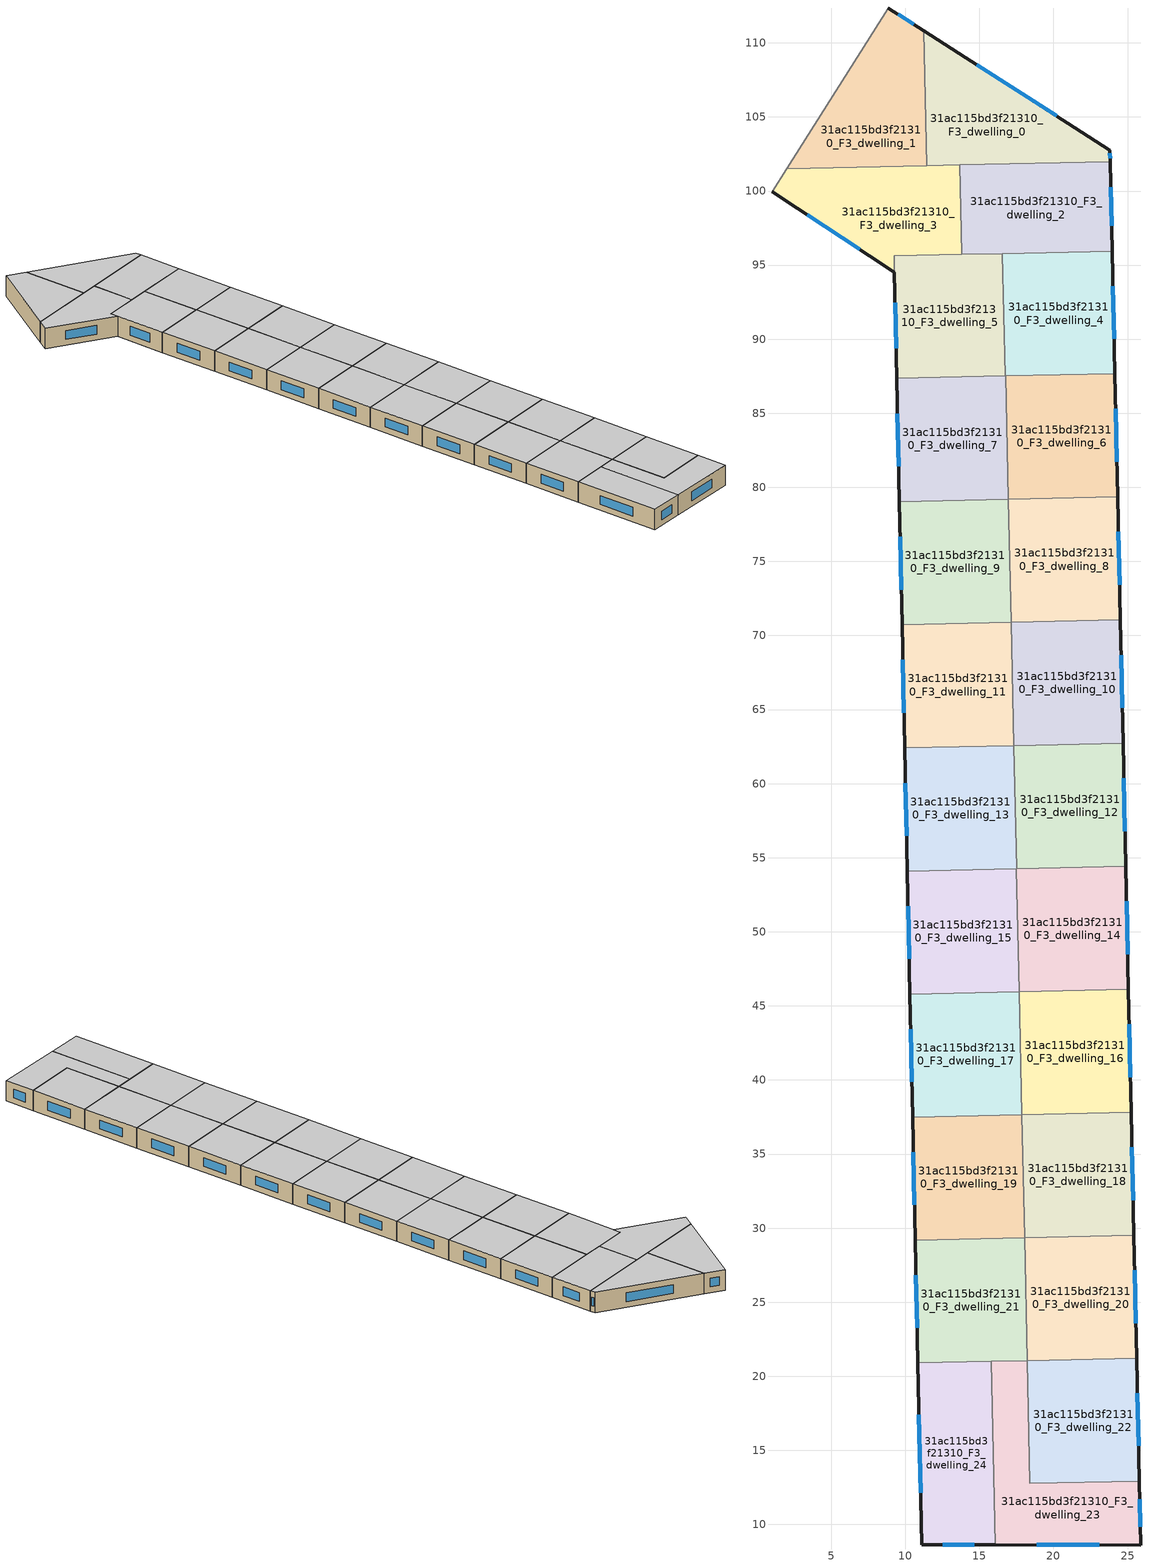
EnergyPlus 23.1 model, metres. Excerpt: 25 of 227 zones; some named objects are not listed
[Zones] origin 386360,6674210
31ac115bd3f21310_F3_dwelling_0
 floor to 31ac115bd3f21310_F2_dwelling_0 (EU_floor_Construction): 23.81,102.76 23.83,101.98 11.45,101.71 11.24,110.82 z9
 wall outside (EU_wall_Construction): 23.83,101.98 23.81,102.76 11.24,110.82 z9:12
 wall to 31ac115bd3f21310_F3_dwelling_1 (EU_wall_Construction): 11.24,110.82 11.45,101.71 z9:12
 wall to 31ac115bd3f21310_F3_dwelling_2 (EU_wall_Construction): 13.69,101.76 23.83,101.98 z9:12
 wall to 31ac115bd3f21310_F3_dwelling_3 (EU_wall_Construction): 11.45,101.71 13.69,101.76 z9:12
 window (EU_Window_Construction): 20.22,105.07 14.83,108.52 / 23.82,102.21 23.81,102.54 z9.86:11.14
 ceiling to 31ac115bd3f21310_F4_dwelling_0 (EU_floor_Construction): 23.83,101.98 23.81,102.76 11.24,110.82 11.45,101.71 z12
31ac115bd3f21310_F3_dwelling_1
 floor to 31ac115bd3f21310_F2_dwelling_1 (EU_floor_Construction): 11.24,110.82 11.45,101.71 2,101.5 8.86,112.35 z9
 wall outside (EU_wall_Construction): 11.24,110.82 8.86,112.35 z9:12
 wall adiabatic (EU_wall_Construction): 8.86,112.35 2,101.5 z9:12
 wall to 31ac115bd3f21310_F3_dwelling_3 (EU_wall_Construction): 2,101.5 11.45,101.71 z9:12
 window (EU_Window_Construction): 10.56,111.26 9.54,111.91 z9.86:11.14
 ceiling to 31ac115bd3f21310_F4_dwelling_1 (EU_floor_Construction): 11.45,101.71 11.24,110.82 8.86,112.35 2,101.5 z12
31ac115bd3f21310_F3_dwelling_10
 floor to 31ac115bd3f21310_F2_dwelling_10 (EU_floor_Construction): 24.51,71.05 24.69,62.74 17.33,62.57 17.14,70.88 z9
 wall outside (EU_wall_Construction): 24.69,62.74 24.51,71.05 z9:12
 wall to 31ac115bd3f21310_F3_dwelling_11 (EU_wall_Construction): 17.14,70.88 17.33,62.57 z9:12
 wall to 31ac115bd3f21310_F3_dwelling_12 (EU_wall_Construction): 17.33,62.57 24.69,62.74 z9:12
 wall to 31ac115bd3f21310_F3_dwelling_8 (EU_wall_Construction): 24.51,71.05 17.14,70.88 z9:12
 window (EU_Window_Construction): 24.64,65.11 24.56,68.67 z9.86:11.14
 ceiling to 31ac115bd3f21310_F4_dwelling_10 (EU_floor_Construction): 24.69,62.74 24.51,71.05 17.14,70.88 17.33,62.57 z12
31ac115bd3f21310_F3_dwelling_11
 floor to 31ac115bd3f21310_F2_dwelling_11 (EU_floor_Construction): 17.14,70.88 17.33,62.57 9.95,62.41 9.78,70.72 z9
 wall outside (EU_wall_Construction): 9.78,70.72 9.95,62.41 z9:12
 wall to 31ac115bd3f21310_F3_dwelling_9 (EU_wall_Construction): 17.14,70.88 9.78,70.72 z9:12
 wall to 31ac115bd3f21310_F3_dwelling_13 (EU_wall_Construction): 9.95,62.41 17.32,62.57 z9:12
 window (EU_Window_Construction): 9.83,68.35 9.9,64.78 z9.86:11.14
 ceiling to 31ac115bd3f21310_F4_dwelling_11 (EU_floor_Construction): 17.33,62.57 17.14,70.88 9.78,70.72 9.95,62.41 z12
31ac115bd3f21310_F3_dwelling_12
 floor to 31ac115bd3f21310_F2_dwelling_12 (EU_floor_Construction): 24.69,62.74 24.88,54.43 17.51,54.26 17.32,62.57 z9
 wall outside (EU_wall_Construction): 24.88,54.43 24.69,62.74 z9:12
 wall to 31ac115bd3f21310_F3_dwelling_13 (EU_wall_Construction): 17.32,62.57 17.51,54.26 z9:12
 wall to 31ac115bd3f21310_F3_dwelling_14 (EU_wall_Construction): 17.51,54.26 24.88,54.43 z9:12
 window (EU_Window_Construction): 24.83,56.8 24.75,60.36 z9.86:11.14
 ceiling to 31ac115bd3f21310_F4_dwelling_12 (EU_floor_Construction): 24.88,54.43 24.69,62.74 17.32,62.57 17.51,54.26 z12
31ac115bd3f21310_F3_dwelling_13
 floor to 31ac115bd3f21310_F2_dwelling_13 (EU_floor_Construction): 17.32,62.57 17.51,54.26 10.13,54.1 9.95,62.41 z9
 wall outside (EU_wall_Construction): 9.95,62.41 10.13,54.1 z9:12
 wall to 31ac115bd3f21310_F3_dwelling_15 (EU_wall_Construction): 10.13,54.1 17.5,54.26 z9:12
 window (EU_Window_Construction): 10.01,60.04 10.08,56.47 z9.86:11.14
 ceiling to 31ac115bd3f21310_F4_dwelling_13 (EU_floor_Construction): 17.51,54.26 17.32,62.57 9.95,62.41 10.13,54.1 z12
31ac115bd3f21310_F3_dwelling_14
 floor to 31ac115bd3f21310_F2_dwelling_14 (EU_floor_Construction): 24.88,54.43 25.06,46.12 17.69,45.96 17.5,54.26 z9
 wall outside (EU_wall_Construction): 25.06,46.12 24.88,54.43 z9:12
 wall to 31ac115bd3f21310_F3_dwelling_15 (EU_wall_Construction): 17.5,54.26 17.69,45.96 25.06,46.12 z9:12
 window (EU_Window_Construction): 25.01,48.49 24.93,52.05 z9.86:11.14
 ceiling to 31ac115bd3f21310_F4_dwelling_14 (EU_floor_Construction): 25.06,46.12 24.88,54.43 17.5,54.26 17.69,45.96 z12
31ac115bd3f21310_F3_dwelling_15
 floor to 31ac115bd3f21310_F2_dwelling_15 (EU_floor_Construction): 17.5,54.26 17.69,45.96 10.31,45.79 10.13,54.1 z9
 wall outside (EU_wall_Construction): 10.13,54.1 10.31,45.79 z9:12
 wall to 31ac115bd3f21310_F3_dwelling_16 (EU_wall_Construction): 17.68,45.96 25.06,46.12 z9:12
 wall to 31ac115bd3f21310_F3_dwelling_17 (EU_wall_Construction): 10.31,45.79 17.68,45.96 z9:12
 window (EU_Window_Construction): 10.18,51.73 10.26,48.17 z9.86:11.14
 ceiling to 31ac115bd3f21310_F4_dwelling_15 (EU_floor_Construction): 17.69,45.96 17.5,54.26 10.13,54.1 10.31,45.79 z12
31ac115bd3f21310_F3_dwelling_16
 floor to 31ac115bd3f21310_F2_dwelling_16 (EU_floor_Construction): 25.06,46.12 25.24,37.82 17.87,37.66 17.68,45.96 z9
 wall outside (EU_wall_Construction): 25.24,37.82 25.06,46.12 z9:12
 wall to 31ac115bd3f21310_F3_dwelling_17 (EU_wall_Construction): 17.68,45.96 17.87,37.66 z9:12
 wall to 31ac115bd3f21310_F3_dwelling_18 (EU_wall_Construction): 17.87,37.66 25.24,37.82 z9:12
 window (EU_Window_Construction): 25.19,40.19 25.11,43.75 z9.86:11.14
 ceiling to 31ac115bd3f21310_F4_dwelling_16 (EU_floor_Construction): 25.24,37.82 25.06,46.12 17.68,45.96 17.87,37.66 z12
31ac115bd3f21310_F3_dwelling_17
 floor to 31ac115bd3f21310_F2_dwelling_17 (EU_floor_Construction): 17.68,45.96 17.87,37.66 10.49,37.49 10.31,45.79 z9
 wall outside (EU_wall_Construction): 10.31,45.79 10.49,37.49 z9:12
 wall to 31ac115bd3f21310_F3_dwelling_19 (EU_wall_Construction): 10.49,37.49 17.87,37.66 z9:12
 window (EU_Window_Construction): 10.36,43.42 10.44,39.86 z9.86:11.14
 ceiling to 31ac115bd3f21310_F4_dwelling_17 (EU_floor_Construction): 17.87,37.66 17.68,45.96 10.31,45.79 10.49,37.49 z12
31ac115bd3f21310_F3_dwelling_18
 floor to 31ac115bd3f21310_F2_dwelling_18 (EU_floor_Construction): 25.24,37.82 25.43,29.52 18.05,29.36 17.87,37.66 z9
 wall outside (EU_wall_Construction): 25.43,29.52 25.24,37.82 z9:12
 wall to 31ac115bd3f21310_F3_dwelling_19 (EU_wall_Construction): 17.87,37.66 18.05,29.36 z9:12
 wall to 31ac115bd3f21310_F3_dwelling_20 (EU_wall_Construction): 18.05,29.36 25.43,29.52 z9:12
 window (EU_Window_Construction): 25.38,31.89 25.3,35.45 z9.86:11.14
 ceiling to 31ac115bd3f21310_F4_dwelling_18 (EU_floor_Construction): 25.43,29.52 25.24,37.82 17.87,37.66 18.05,29.36 z12
31ac115bd3f21310_F3_dwelling_19
 floor to 31ac115bd3f21310_F2_dwelling_19 (EU_floor_Construction): 17.87,37.66 18.05,29.36 10.67,29.19 10.49,37.49 z9
 wall outside (EU_wall_Construction): 10.49,37.49 10.67,29.19 z9:12
 wall to 31ac115bd3f21310_F3_dwelling_20 (EU_wall_Construction): 10.67,29.19 18.05,29.36 z9:12
 window (EU_Window_Construction): 10.54,35.12 10.62,31.56 z9.86:11.14
 ceiling to 31ac115bd3f21310_F4_dwelling_19 (EU_floor_Construction): 18.05,29.36 17.87,37.66 10.49,37.49 10.67,29.19 z12
31ac115bd3f21310_F3_dwelling_2
 floor to 31ac115bd3f21310_F2_dwelling_2 (EU_floor_Construction): 23.83,101.98 23.96,95.94 13.82,95.72 13.69,101.76 z9
 wall outside (EU_wall_Construction): 23.96,95.94 23.83,101.98 z9:12
 wall to 31ac115bd3f21310_F3_dwelling_3 (EU_wall_Construction): 13.69,101.76 13.82,95.72 z9:12
 wall to 31ac115bd3f21310_F3_dwelling_4 (EU_wall_Construction): 16.55,95.78 23.96,95.94 z9:12
 wall to 31ac115bd3f21310_F3_dwelling_5 (EU_wall_Construction): 13.82,95.72 16.55,95.78 z9:12
 window (EU_Window_Construction): 23.92,97.67 23.86,100.26 z9.86:11.14
 ceiling to 31ac115bd3f21310_F4_dwelling_2 (EU_floor_Construction): 23.96,95.94 23.83,101.98 13.69,101.76 13.82,95.72 z12
31ac115bd3f21310_F3_dwelling_20
 floor to 31ac115bd3f21310_F2_dwelling_20 (EU_floor_Construction): 25.43,29.52 25.61,21.22 18.23,21.06 18.05,29.36 z9
 wall outside (EU_wall_Construction): 25.61,21.22 25.43,29.52 z9:12
 wall to 31ac115bd3f21310_F3_dwelling_21 (EU_wall_Construction): 10.67,29.19 18.05,29.36 18.23,21.06 z9:12
 wall to 31ac115bd3f21310_F3_dwelling_22 (EU_wall_Construction): 18.23,21.06 25.61,21.22 z9:12
 window (EU_Window_Construction): 25.56,23.59 25.48,27.15 z9.86:11.14
 ceiling to 31ac115bd3f21310_F4_dwelling_20 (EU_floor_Construction): 25.61,21.22 25.43,29.52 18.05,29.36 18.23,21.06 z12
31ac115bd3f21310_F3_dwelling_21
 floor to 31ac115bd3f21310_F2_dwelling_21 (EU_floor_Construction): 18.05,29.36 18.23,21.06 10.85,20.9 10.67,29.19 z9
 wall outside (EU_wall_Construction): 10.67,29.19 10.85,20.9 z9:12
 wall to 31ac115bd3f21310_F3_dwelling_24 (EU_wall_Construction): 10.85,20.9 15.81,21.01 z9:12
 wall to 31ac115bd3f21310_F3_dwelling_23 (EU_wall_Construction): 15.81,21.01 18.23,21.06 z9:12
 window (EU_Window_Construction): 10.72,26.82 10.8,23.27 z9.86:11.14
 ceiling to 31ac115bd3f21310_F4_dwelling_21 (EU_floor_Construction): 18.23,21.06 18.05,29.36 10.67,29.19 10.85,20.9 z12
31ac115bd3f21310_F3_dwelling_22
 floor to 31ac115bd3f21310_F2_dwelling_22 (EU_floor_Construction): 25.61,21.22 25.79,12.93 18.41,12.77 18.23,21.06 z9
 wall outside (EU_wall_Construction): 25.79,12.93 25.61,21.22 z9:12
 wall to 31ac115bd3f21310_F3_dwelling_23 (EU_wall_Construction): 18.23,21.06 18.41,12.77 25.79,12.93 z9:12
 window (EU_Window_Construction): 25.74,15.3 25.66,18.85 z9.86:11.14
 ceiling to 31ac115bd3f21310_F4_dwelling_22 (EU_floor_Construction): 25.79,12.93 25.61,21.22 18.23,21.06 18.41,12.77 z12
31ac115bd3f21310_F3_dwelling_23
 floor to 31ac115bd3f21310_F2_dwelling_23 (EU_floor_Construction): 18.23,21.06 18.41,12.77 25.79,12.93 25.89,8.61 16.09,8.62 15.81,21.01 z9
 wall outside (EU_wall_Construction): 16.09,8.62 25.89,8.61 25.79,12.93 z9:12
 wall to 31ac115bd3f21310_F3_dwelling_24 (EU_wall_Construction): 15.81,21.01 16.09,8.62 z9:12
 window (EU_Window_Construction): 25.86,9.84 25.82,11.7 / 18.89,8.62 23.09,8.61 z9.86:11.14
 ceiling to 31ac115bd3f21310_F4_dwelling_23 (EU_floor_Construction): 25.89,8.61 25.79,12.93 18.41,12.77 18.23,21.06 15.81,21.01 16.09,8.62 z12
31ac115bd3f21310_F3_dwelling_24
 floor to 31ac115bd3f21310_F2_dwelling_24 (EU_floor_Construction): 15.81,21.01 16.09,8.62 11.11,8.63 10.85,20.9 z9
 wall outside (EU_wall_Construction): 10.85,20.9 11.11,8.63 16.09,8.62 z9:12
 window (EU_Window_Construction): 12.53,8.63 14.66,8.63 / 10.92,17.39 11.03,12.14 z9.86:11.14
 ceiling to 31ac115bd3f21310_F4_dwelling_24 (EU_floor_Construction): 16.09,8.62 15.81,21.01 10.85,20.9 11.11,8.63 z12
31ac115bd3f21310_F3_dwelling_3
 floor to 31ac115bd3f21310_F2_dwelling_3 (EU_floor_Construction): 13.69,101.76 13.82,95.72 9.24,95.62 9.27,94.52 1.02,99.95 2,101.5 z9
 wall outside (EU_wall_Construction): 1.02,99.95 9.27,94.52 z9:12
 wall adiabatic (EU_wall_Construction): 2,101.5 1.02,99.95 z9:12
 wall to 31ac115bd3f21310_F3_dwelling_5 (EU_wall_Construction): 9.27,94.52 9.24,95.62 13.82,95.72 z9:12
 window (EU_Window_Construction): 3.37,98.4 6.91,96.07 z9.86:11.14
 ceiling to 31ac115bd3f21310_F4_dwelling_3 (EU_floor_Construction): 13.82,95.72 13.69,101.76 2,101.5 1.02,99.95 9.27,94.52 9.24,95.62 z12
31ac115bd3f21310_F3_dwelling_4
 floor to 31ac115bd3f21310_F2_dwelling_4 (EU_floor_Construction): 23.96,95.94 24.14,87.68 16.73,87.51 16.55,95.78 z9
 wall outside (EU_wall_Construction): 24.14,87.68 23.96,95.94 z9:12
 wall to 31ac115bd3f21310_F3_dwelling_5 (EU_wall_Construction): 16.55,95.78 16.73,87.51 z9:12
 wall to 31ac115bd3f21310_F3_dwelling_6 (EU_wall_Construction): 16.78,87.52 24.14,87.68 z9:12
 wall to 31ac115bd3f21310_F3_dwelling_7 (EU_wall_Construction): 16.73,87.51 16.78,87.52 z9:12
 window (EU_Window_Construction): 24.09,90.04 24.01,93.58 z9.86:11.14
 ceiling to 31ac115bd3f21310_F4_dwelling_4 (EU_floor_Construction): 24.14,87.68 23.96,95.94 16.55,95.78 16.73,87.51 z12
31ac115bd3f21310_F3_dwelling_5
 floor to 31ac115bd3f21310_F2_dwelling_5 (EU_floor_Construction): 16.55,95.78 16.73,87.51 9.42,87.35 9.24,95.62 z9
 wall outside (EU_wall_Construction): 9.27,94.52 9.42,87.35 z9:12
 wall to 31ac115bd3f21310_F3_dwelling_7 (EU_wall_Construction): 9.42,87.35 16.73,87.51 z9:12
 window (EU_Window_Construction): 9.31,92.47 9.38,89.4 z9.86:11.14
 ceiling to 31ac115bd3f21310_F4_dwelling_5 (EU_floor_Construction): 16.73,87.51 16.55,95.78 9.24,95.62 9.42,87.35 z12
31ac115bd3f21310_F3_dwelling_6
 floor to 31ac115bd3f21310_F2_dwelling_6 (EU_floor_Construction): 24.14,87.68 24.33,79.36 16.96,79.2 16.78,87.52 z9
 wall outside (EU_wall_Construction): 24.33,79.36 24.14,87.68 z9:12
 wall to 31ac115bd3f21310_F3_dwelling_7 (EU_wall_Construction): 16.78,87.52 16.96,79.2 z9:12
 wall to 31ac115bd3f21310_F3_dwelling_8 (EU_wall_Construction): 16.96,79.2 24.33,79.36 z9:12
 window (EU_Window_Construction): 24.27,81.74 24.2,85.3 z9.86:11.14
 ceiling to 31ac115bd3f21310_F4_dwelling_6 (EU_floor_Construction): 24.33,79.36 24.14,87.68 16.78,87.52 16.96,79.2 z12
31ac115bd3f21310_F3_dwelling_7
 floor to 31ac115bd3f21310_F2_dwelling_7 (EU_floor_Construction): 16.78,87.52 16.96,79.2 9.6,79.04 9.42,87.35 z9
 wall outside (EU_wall_Construction): 9.42,87.35 9.6,79.04 z9:12
 wall to 31ac115bd3f21310_F3_dwelling_9 (EU_wall_Construction): 9.6,79.04 16.96,79.2 z9:12
 window (EU_Window_Construction): 9.47,84.98 9.55,81.41 z9.86:11.14
 ceiling to 31ac115bd3f21310_F4_dwelling_7 (EU_floor_Construction): 16.96,79.2 16.78,87.52 9.42,87.35 9.6,79.04 z12
31ac115bd3f21310_F3_dwelling_8
 floor to 31ac115bd3f21310_F2_dwelling_8 (EU_floor_Construction): 24.33,79.36 24.51,71.05 17.15,70.88 16.96,79.2 z9
 wall outside (EU_wall_Construction): 24.51,71.05 24.33,79.36 z9:12
 wall to 31ac115bd3f21310_F3_dwelling_9 (EU_wall_Construction): 16.96,79.2 17.15,70.88 z9:12
 window (EU_Window_Construction): 24.46,73.42 24.38,76.99 z9.86:11.14
 ceiling to 31ac115bd3f21310_F4_dwelling_8 (EU_floor_Construction): 24.51,71.05 24.33,79.36 16.96,79.2 17.15,70.88 z12
31ac115bd3f21310_F3_dwelling_9
 floor to 31ac115bd3f21310_F2_dwelling_9 (EU_floor_Construction): 16.96,79.2 17.15,70.88 9.78,70.72 9.6,79.04 z9
 wall outside (EU_wall_Construction): 9.6,79.04 9.78,70.72 z9:12
 window (EU_Window_Construction): 9.65,76.66 9.72,73.1 z9.86:11.14
 ceiling to 31ac115bd3f21310_F4_dwelling_9 (EU_floor_Construction): 17.15,70.88 16.96,79.2 9.6,79.04 9.78,70.72 z12
[Building]
EU S2 Campaign: North Axis=0; Terrain=City; Solar Distribution=FullExterior
[Site:Location]
Helsinki-Vantaa.AP: Latitude=60.317; Longitude=24.963; Time Zone=2; Elevation=54.6
[SizingPeriod:WeatherFileDays]
AnnualSizingPeriod: Begin Month=1; Begin Day of Month=1; End Month=12; End Day of Month=31; Day of Week for Start Day=Monday; Use Weather File Daylight Saving Period=No; Use Weather File Rain and Snow Indicators=No
[MATERIAL]
EU_InternalMass_Material: Roughness=MediumRough; Thickness=0.1; Conductivity=1; Density=1800; Specific Heat=900; Thermal Absorptance=0.9; Solar Absorptance=0.7; Visible Absorptance=0.7
[MATERIAL:NOMASS] Roughness=MediumRough; Thermal Absorptance=0.9; Solar Absorptance=0.7; Visible Absorptance=0.7
Name | Thermal Resistance
EU_wall_NoMass | 1.10183
EU_floor_NoMass | 1.70606
[WINDOWMATERIAL:SIMPLEGLAZINGSYSTEM]
EU_Window_SimpleGlazing: UFactor=3.11035; Solar Heat Gain Coefficient=0.8; Visible Transmittance=0.8
[CONSTRUCTION]
EU_wall_Construction: EU_wall_NoMass
EU_floor_Construction: EU_floor_NoMass
EU_Window_Construction: EU_Window_SimpleGlazing
EU_InternalMass_Construction: EU_InternalMass_Material
[ZONE] Type=1; Multiplier=1; Ceiling Height=autocalculate; Floor Area=autocalculate; Part of Total Floor Area=Yes
Name | Volume
31ac115bd3f21310_F3_dwelling_0 | 183.807
31ac115bd3f21310_F3_dwelling_1; 31ac115bd3f21310_F3_dwelling_17 | 183.82
31ac115bd3f21310_F3_dwelling_10; 31ac115bd3f21310_F3_dwelling_22 | 183.818
31ac115bd3f21310_F3_dwelling_11 | 183.841
31ac115bd3f21310_F3_dwelling_12 | 183.805
31ac115bd3f21310_F3_dwelling_13; 31ac115bd3f21310_F3_dwelling_18 | 183.817
31ac115bd3f21310_F3_dwelling_14 | 183.813
31ac115bd3f21310_F3_dwelling_15 | 183.833
31ac115bd3f21310_F3_dwelling_16 | 183.821
31ac115bd3f21310_F3_dwelling_19; 31ac115bd3f21310_F3_dwelling_6 | 183.816
31ac115bd3f21310_F3_dwelling_2 | 183.831
31ac115bd3f21310_F3_dwelling_20 | 183.824
31ac115bd3f21310_F3_dwelling_21 | 183.798
31ac115bd3f21310_F3_dwelling_23 | 183.823
31ac115bd3f21310_F3_dwelling_24 | 183.819
31ac115bd3f21310_F3_dwelling_3 | 186.448
31ac115bd3f21310_F3_dwelling_4 | 183.83
31ac115bd3f21310_F3_dwelling_5 | 181.186
31ac115bd3f21310_F3_dwelling_7 | 183.803
31ac115bd3f21310_F3_dwelling_8 | 183.81
31ac115bd3f21310_F3_dwelling_9 | 183.847
[INTERNALMASS] Construction=EU_InternalMass_Construction
Name | Zone or ZoneList | Surface Area
31ac115bd3f21310_F3_dwelling_0_EU_InternalMass | 31ac115bd3f21310_F3_dwelling_0 | 61.2675
31ac115bd3f21310_F3_dwelling_1_EU_InternalMass | 31ac115bd3f21310_F3_dwelling_1 | 61.2724
31ac115bd3f21310_F3_dwelling_2_EU_InternalMass | 31ac115bd3f21310_F3_dwelling_2 | 61.276
31ac115bd3f21310_F3_dwelling_3_EU_InternalMass | 31ac115bd3f21310_F3_dwelling_3 | 62.1521
31ac115bd3f21310_F3_dwelling_4_EU_InternalMass | 31ac115bd3f21310_F3_dwelling_4 | 61.2768
31ac115bd3f21310_F3_dwelling_5_EU_InternalMass | 31ac115bd3f21310_F3_dwelling_5 | 60.4044
31ac115bd3f21310_F3_dwelling_6_EU_InternalMass | 31ac115bd3f21310_F3_dwelling_6 | 61.2742
31ac115bd3f21310_F3_dwelling_7_EU_InternalMass | 31ac115bd3f21310_F3_dwelling_7 | 61.2676
31ac115bd3f21310_F3_dwelling_8_EU_InternalMass | 31ac115bd3f21310_F3_dwelling_8 | 61.2699
31ac115bd3f21310_F3_dwelling_9_EU_InternalMass | 31ac115bd3f21310_F3_dwelling_9 | 61.28
31ac115bd3f21310_F3_dwelling_10_EU_InternalMass | 31ac115bd3f21310_F3_dwelling_10 | 61.2728
31ac115bd3f21310_F3_dwelling_11_EU_InternalMass | 31ac115bd3f21310_F3_dwelling_11 | 61.2806
31ac115bd3f21310_F3_dwelling_12_EU_InternalMass | 31ac115bd3f21310_F3_dwelling_12 | 61.2683
31ac115bd3f21310_F3_dwelling_13_EU_InternalMass | 31ac115bd3f21310_F3_dwelling_13 | 61.2699
31ac115bd3f21310_F3_dwelling_14_EU_InternalMass | 31ac115bd3f21310_F3_dwelling_14 | 61.271
31ac115bd3f21310_F3_dwelling_15_EU_InternalMass | 31ac115bd3f21310_F3_dwelling_15 | 61.2812
31ac115bd3f21310_F3_dwelling_16_EU_InternalMass | 31ac115bd3f21310_F3_dwelling_16 | 61.2713
31ac115bd3f21310_F3_dwelling_17_EU_InternalMass | 31ac115bd3f21310_F3_dwelling_17 | 61.2734
31ac115bd3f21310_F3_dwelling_18_EU_InternalMass | 31ac115bd3f21310_F3_dwelling_18 | 61.2723
31ac115bd3f21310_F3_dwelling_19_EU_InternalMass | 31ac115bd3f21310_F3_dwelling_19 | 61.2737
31ac115bd3f21310_F3_dwelling_20_EU_InternalMass | 31ac115bd3f21310_F3_dwelling_20 | 61.276
31ac115bd3f21310_F3_dwelling_21_EU_InternalMass | 31ac115bd3f21310_F3_dwelling_21 | 61.2663
31ac115bd3f21310_F3_dwelling_22_EU_InternalMass | 31ac115bd3f21310_F3_dwelling_22 | 61.275
31ac115bd3f21310_F3_dwelling_23_EU_InternalMass | 31ac115bd3f21310_F3_dwelling_23 | 61.274
31ac115bd3f21310_F3_dwelling_24_EU_InternalMass | 31ac115bd3f21310_F3_dwelling_24 | 61.2717
[OTHEREQUIPMENT] Fuel Type=Electricity; Design Level Calculation Method=Watts/Area; Power per Zone Floor Area=1; Fraction Latent=0; Fraction Radiant=0; Fraction Lost=0; Carbon Dioxide Generation Rate=0; EndUse Subcategory=EU_Step8_InternalGains
Name | Zone or ZoneList or Space or SpaceList | Schedule
EU_Step8_InternalGain_31ac115bd3f21310_F3_dwelling_0_f000 | 31ac115bd3f21310_F3_dwelling_0 | EU_Step8_GainSchedule_31ac115bd3f21310_F3_dwelling_0_f000
EU_Step8_InternalGain_31ac115bd3f21310_F3_dwelling_1_f000 | 31ac115bd3f21310_F3_dwelling_1 | EU_Step8_GainSchedule_31ac115bd3f21310_F3_dwelling_1_f000
EU_Step8_InternalGain_31ac115bd3f21310_F3_dwelling_2_f000 | 31ac115bd3f21310_F3_dwelling_2 | EU_Step8_GainSchedule_31ac115bd3f21310_F3_dwelling_2_f000
EU_Step8_InternalGain_31ac115bd3f21310_F3_dwelling_3_f000 | 31ac115bd3f21310_F3_dwelling_3 | EU_Step8_GainSchedule_31ac115bd3f21310_F3_dwelling_3_f000
EU_Step8_InternalGain_31ac115bd3f21310_F3_dwelling_4_f000 | 31ac115bd3f21310_F3_dwelling_4 | EU_Step8_GainSchedule_31ac115bd3f21310_F3_dwelling_4_f000
EU_Step8_InternalGain_31ac115bd3f21310_F3_dwelling_5_f000 | 31ac115bd3f21310_F3_dwelling_5 | EU_Step8_GainSchedule_31ac115bd3f21310_F3_dwelling_5_f000
EU_Step8_InternalGain_31ac115bd3f21310_F3_dwelling_6_f000 | 31ac115bd3f21310_F3_dwelling_6 | EU_Step8_GainSchedule_31ac115bd3f21310_F3_dwelling_6_f000
EU_Step8_InternalGain_31ac115bd3f21310_F3_dwelling_7_f000 | 31ac115bd3f21310_F3_dwelling_7 | EU_Step8_GainSchedule_31ac115bd3f21310_F3_dwelling_7_f000
EU_Step8_InternalGain_31ac115bd3f21310_F3_dwelling_8_f000 | 31ac115bd3f21310_F3_dwelling_8 | EU_Step8_GainSchedule_31ac115bd3f21310_F3_dwelling_8_f000
EU_Step8_InternalGain_31ac115bd3f21310_F3_dwelling_9_f000 | 31ac115bd3f21310_F3_dwelling_9 | EU_Step8_GainSchedule_31ac115bd3f21310_F3_dwelling_9_f000
EU_Step8_InternalGain_31ac115bd3f21310_F3_dwelling_10_f000 | 31ac115bd3f21310_F3_dwelling_10 | EU_Step8_GainSchedule_31ac115bd3f21310_F3_dwelling_10_f000
EU_Step8_InternalGain_31ac115bd3f21310_F3_dwelling_11_f000 | 31ac115bd3f21310_F3_dwelling_11 | EU_Step8_GainSchedule_31ac115bd3f21310_F3_dwelling_11_f000
EU_Step8_InternalGain_31ac115bd3f21310_F3_dwelling_12_f000 | 31ac115bd3f21310_F3_dwelling_12 | EU_Step8_GainSchedule_31ac115bd3f21310_F3_dwelling_12_f000
EU_Step8_InternalGain_31ac115bd3f21310_F3_dwelling_13_f000 | 31ac115bd3f21310_F3_dwelling_13 | EU_Step8_GainSchedule_31ac115bd3f21310_F3_dwelling_13_f000
EU_Step8_InternalGain_31ac115bd3f21310_F3_dwelling_14_f000 | 31ac115bd3f21310_F3_dwelling_14 | EU_Step8_GainSchedule_31ac115bd3f21310_F3_dwelling_14_f000
EU_Step8_InternalGain_31ac115bd3f21310_F3_dwelling_15_f000 | 31ac115bd3f21310_F3_dwelling_15 | EU_Step8_GainSchedule_31ac115bd3f21310_F3_dwelling_15_f000
EU_Step8_InternalGain_31ac115bd3f21310_F3_dwelling_16_f000 | 31ac115bd3f21310_F3_dwelling_16 | EU_Step8_GainSchedule_31ac115bd3f21310_F3_dwelling_16_f000
EU_Step8_InternalGain_31ac115bd3f21310_F3_dwelling_17_f000 | 31ac115bd3f21310_F3_dwelling_17 | EU_Step8_GainSchedule_31ac115bd3f21310_F3_dwelling_17_f000
EU_Step8_InternalGain_31ac115bd3f21310_F3_dwelling_18_f000 | 31ac115bd3f21310_F3_dwelling_18 | EU_Step8_GainSchedule_31ac115bd3f21310_F3_dwelling_18_f000
EU_Step8_InternalGain_31ac115bd3f21310_F3_dwelling_19_f000 | 31ac115bd3f21310_F3_dwelling_19 | EU_Step8_GainSchedule_31ac115bd3f21310_F3_dwelling_19_f000
EU_Step8_InternalGain_31ac115bd3f21310_F3_dwelling_20_f000 | 31ac115bd3f21310_F3_dwelling_20 | EU_Step8_GainSchedule_31ac115bd3f21310_F3_dwelling_20_f000
EU_Step8_InternalGain_31ac115bd3f21310_F3_dwelling_21_f000 | 31ac115bd3f21310_F3_dwelling_21 | EU_Step8_GainSchedule_31ac115bd3f21310_F3_dwelling_21_f000
EU_Step8_InternalGain_31ac115bd3f21310_F3_dwelling_22_f000 | 31ac115bd3f21310_F3_dwelling_22 | EU_Step8_GainSchedule_31ac115bd3f21310_F3_dwelling_22_f000
EU_Step8_InternalGain_31ac115bd3f21310_F3_dwelling_23_f000 | 31ac115bd3f21310_F3_dwelling_23 | EU_Step8_GainSchedule_31ac115bd3f21310_F3_dwelling_23_f000
EU_Step8_InternalGain_31ac115bd3f21310_F3_dwelling_24_f000 | 31ac115bd3f21310_F3_dwelling_24 | EU_Step8_GainSchedule_31ac115bd3f21310_F3_dwelling_24_f000
[ZONEVENTILATION:DESIGNFLOWRATE] Schedule=EU_AlwaysOn; Design Flow Rate Calculation Method=AirChanges/Hour; Air Changes per Hour=0.756316; Ventilation Type=Natural; Fan Pressure Rise=0; Fan Total Efficiency=1; Constant Term Coefficient=1; Temperature Term Coefficient=0; Velocity Term Coefficient=0; Velocity Squared Term Coefficient=0; Minimum Indoor Temperature=-100; Maximum Indoor Temperature=100; Delta Temperature=-100; Minimum Outdoor Temperature=-100; Maximum Outdoor Temperature=100; Maximum Wind Speed=40
Name | Zone or ZoneList or Space or SpaceList
EU_ConstantAir_31ac115bd3f21310_F3_dwelling_0 | 31ac115bd3f21310_F3_dwelling_0
EU_ConstantAir_31ac115bd3f21310_F3_dwelling_1 | 31ac115bd3f21310_F3_dwelling_1
EU_ConstantAir_31ac115bd3f21310_F3_dwelling_2 | 31ac115bd3f21310_F3_dwelling_2
EU_ConstantAir_31ac115bd3f21310_F3_dwelling_3 | 31ac115bd3f21310_F3_dwelling_3
EU_ConstantAir_31ac115bd3f21310_F3_dwelling_4 | 31ac115bd3f21310_F3_dwelling_4
EU_ConstantAir_31ac115bd3f21310_F3_dwelling_5 | 31ac115bd3f21310_F3_dwelling_5
EU_ConstantAir_31ac115bd3f21310_F3_dwelling_6 | 31ac115bd3f21310_F3_dwelling_6
EU_ConstantAir_31ac115bd3f21310_F3_dwelling_7 | 31ac115bd3f21310_F3_dwelling_7
EU_ConstantAir_31ac115bd3f21310_F3_dwelling_8 | 31ac115bd3f21310_F3_dwelling_8
EU_ConstantAir_31ac115bd3f21310_F3_dwelling_9 | 31ac115bd3f21310_F3_dwelling_9
EU_ConstantAir_31ac115bd3f21310_F3_dwelling_10 | 31ac115bd3f21310_F3_dwelling_10
EU_ConstantAir_31ac115bd3f21310_F3_dwelling_11 | 31ac115bd3f21310_F3_dwelling_11
EU_ConstantAir_31ac115bd3f21310_F3_dwelling_12 | 31ac115bd3f21310_F3_dwelling_12
EU_ConstantAir_31ac115bd3f21310_F3_dwelling_13 | 31ac115bd3f21310_F3_dwelling_13
EU_ConstantAir_31ac115bd3f21310_F3_dwelling_14 | 31ac115bd3f21310_F3_dwelling_14
EU_ConstantAir_31ac115bd3f21310_F3_dwelling_15 | 31ac115bd3f21310_F3_dwelling_15
EU_ConstantAir_31ac115bd3f21310_F3_dwelling_16 | 31ac115bd3f21310_F3_dwelling_16
EU_ConstantAir_31ac115bd3f21310_F3_dwelling_17 | 31ac115bd3f21310_F3_dwelling_17
EU_ConstantAir_31ac115bd3f21310_F3_dwelling_18 | 31ac115bd3f21310_F3_dwelling_18
EU_ConstantAir_31ac115bd3f21310_F3_dwelling_19 | 31ac115bd3f21310_F3_dwelling_19
EU_ConstantAir_31ac115bd3f21310_F3_dwelling_20 | 31ac115bd3f21310_F3_dwelling_20
EU_ConstantAir_31ac115bd3f21310_F3_dwelling_21 | 31ac115bd3f21310_F3_dwelling_21
EU_ConstantAir_31ac115bd3f21310_F3_dwelling_22 | 31ac115bd3f21310_F3_dwelling_22
EU_ConstantAir_31ac115bd3f21310_F3_dwelling_23 | 31ac115bd3f21310_F3_dwelling_23
EU_ConstantAir_31ac115bd3f21310_F3_dwelling_24 | 31ac115bd3f21310_F3_dwelling_24
[HVACTEMPLATE:ZONE:IDEALLOADSAIRSYSTEM] System Availability Schedule=EU_AlwaysOn; Maximum Heating Supply Air Temperature=50; Minimum Cooling Supply Air Temperature=13; Maximum Heating Supply Air Humidity Ratio=0.0156; Minimum Cooling Supply Air Humidity Ratio=0.0077; Heating Limit=NoLimit; Cooling Limit=NoLimit; Heating Availability Schedule=EU_AlwaysOn; Cooling Availability Schedule=EU_CoolingOff; Dehumidification Control Type=ConstantSensibleHeatRatio; Cooling Sensible Heat Ratio=0.7; Dehumidification Setpoint=60; Humidification Control Type=None; Humidification Setpoint=30; Outdoor Air Method=None; Outdoor Air Flow Rate per Person=0.00944; Outdoor Air Flow Rate per Zone Floor Area=0; Outdoor Air Flow Rate per Zone=0; Demand Controlled Ventilation Type=None; Outdoor Air Economizer Type=NoEconomizer; Heat Recovery Type=None; Sensible Heat Recovery Effectiveness=0.7; Latent Heat Recovery Effectiveness=0.65
Name | Template Thermostat
31ac115bd3f21310_F3_dwelling_0 | EU_HeatOnly_31ac115bd3f21310_F3_dwelling_0
31ac115bd3f21310_F3_dwelling_1 | EU_HeatOnly_31ac115bd3f21310_F3_dwelling_1
31ac115bd3f21310_F3_dwelling_2 | EU_HeatOnly_31ac115bd3f21310_F3_dwelling_2
31ac115bd3f21310_F3_dwelling_3 | EU_HeatOnly_31ac115bd3f21310_F3_dwelling_3
31ac115bd3f21310_F3_dwelling_4 | EU_HeatOnly_31ac115bd3f21310_F3_dwelling_4
31ac115bd3f21310_F3_dwelling_5 | EU_HeatOnly_31ac115bd3f21310_F3_dwelling_5
31ac115bd3f21310_F3_dwelling_6 | EU_HeatOnly_31ac115bd3f21310_F3_dwelling_6
31ac115bd3f21310_F3_dwelling_7 | EU_HeatOnly_31ac115bd3f21310_F3_dwelling_7
31ac115bd3f21310_F3_dwelling_8 | EU_HeatOnly_31ac115bd3f21310_F3_dwelling_8
31ac115bd3f21310_F3_dwelling_9 | EU_HeatOnly_31ac115bd3f21310_F3_dwelling_9
31ac115bd3f21310_F3_dwelling_10 | EU_HeatOnly_31ac115bd3f21310_F3_dwelling_10
31ac115bd3f21310_F3_dwelling_11 | EU_HeatOnly_31ac115bd3f21310_F3_dwelling_11
31ac115bd3f21310_F3_dwelling_12 | EU_HeatOnly_31ac115bd3f21310_F3_dwelling_12
31ac115bd3f21310_F3_dwelling_13 | EU_HeatOnly_31ac115bd3f21310_F3_dwelling_13
31ac115bd3f21310_F3_dwelling_14 | EU_HeatOnly_31ac115bd3f21310_F3_dwelling_14
31ac115bd3f21310_F3_dwelling_15 | EU_HeatOnly_31ac115bd3f21310_F3_dwelling_15
31ac115bd3f21310_F3_dwelling_16 | EU_HeatOnly_31ac115bd3f21310_F3_dwelling_16
31ac115bd3f21310_F3_dwelling_17 | EU_HeatOnly_31ac115bd3f21310_F3_dwelling_17
31ac115bd3f21310_F3_dwelling_18 | EU_HeatOnly_31ac115bd3f21310_F3_dwelling_18
31ac115bd3f21310_F3_dwelling_19 | EU_HeatOnly_31ac115bd3f21310_F3_dwelling_19
31ac115bd3f21310_F3_dwelling_20 | EU_HeatOnly_31ac115bd3f21310_F3_dwelling_20
31ac115bd3f21310_F3_dwelling_21 | EU_HeatOnly_31ac115bd3f21310_F3_dwelling_21
31ac115bd3f21310_F3_dwelling_22 | EU_HeatOnly_31ac115bd3f21310_F3_dwelling_22
31ac115bd3f21310_F3_dwelling_23 | EU_HeatOnly_31ac115bd3f21310_F3_dwelling_23
31ac115bd3f21310_F3_dwelling_24 | EU_HeatOnly_31ac115bd3f21310_F3_dwelling_24
[SIZING:ZONE] Zone Cooling Design Supply Air Temperature Input Method=SupplyAirTemperature; Zone Cooling Design Supply Air Temperature=13; Zone Heating Design Supply Air Temperature Input Method=SupplyAirTemperature; Zone Heating Design Supply Air Temperature=50; Zone Cooling Design Supply Air Humidity Ratio=0.008; Zone Heating Design Supply Air Humidity Ratio=0.008; Cooling Design Air Flow Method=DesignDay; Cooling Design Air Flow Rate=0; Cooling Minimum Air Flow per Zone Floor Area=0.000762; Cooling Minimum Air Flow=0; Cooling Minimum Air Flow Fraction=0.2; Heating Design Air Flow Method=DesignDay; Heating Design Air Flow Rate=0; Heating Maximum Air Flow per Zone Floor Area=0.002032; Heating Maximum Air Flow=0.141576; Heating Maximum Air Flow Fraction=0.3; Account for Dedicated Outdoor Air System=No; Dedicated Outdoor Air System Control Strategy=NeutralSupplyAir; Dedicated Outdoor Air Low Setpoint Temperature for Design=autosize; Dedicated Outdoor Air High Setpoint Temperature for Design=autosize; Zone Load Sizing Method=Sensible Load Only No Latent Load; Zone Latent Cooling Design Supply Air Humidity Ratio Input Method=HumidityRatioDifference; Zone Cooling Design Supply Air Humidity Ratio Difference=0.005; Zone Latent Heating Design Supply Air Humidity Ratio Input Method=HumidityRatioDifference; Zone Humidification Design Supply Air Humidity Ratio Difference=0.005
31ac115bd3f21310_F3_dwelling_0; 31ac115bd3f21310_F3_dwelling_1; 31ac115bd3f21310_F3_dwelling_2; 31ac115bd3f21310_F3_dwelling_3; 31ac115bd3f21310_F3_dwelling_4; 31ac115bd3f21310_F3_dwelling_5; 31ac115bd3f21310_F3_dwelling_6; 31ac115bd3f21310_F3_dwelling_7; 31ac115bd3f21310_F3_dwelling_8; 31ac115bd3f21310_F3_dwelling_9; 31ac115bd3f21310_F3_dwelling_10; 31ac115bd3f21310_F3_dwelling_11; 31ac115bd3f21310_F3_dwelling_12; 31ac115bd3f21310_F3_dwelling_13; 31ac115bd3f21310_F3_dwelling_14; 31ac115bd3f21310_F3_dwelling_15; 31ac115bd3f21310_F3_dwelling_16; 31ac115bd3f21310_F3_dwelling_17; 31ac115bd3f21310_F3_dwelling_18; 31ac115bd3f21310_F3_dwelling_19; 31ac115bd3f21310_F3_dwelling_20; 31ac115bd3f21310_F3_dwelling_21; 31ac115bd3f21310_F3_dwelling_22; 31ac115bd3f21310_F3_dwelling_23; 31ac115bd3f21310_F3_dwelling_24
[SCHEDULE:CONSTANT]
Name | Hourly Value
EU_AlwaysOn | 1
EU_CoolingOff | 0
[SCHEDULE:FILE] Column Number=1; Rows to Skip at Top=0; Number of Hours of Data=8760; Column Separator=Comma; Interpolate to Timestep=No; Minutes per Item=60; Adjust Schedule for Daylight Savings=Yes
Name | File
EU_Step8_GainSchedule_31ac115bd3f21310_F3_dwelling_0_f000 | ../../schedules/31ac115bd3f21310/31ac115bd3f21310_F3_dwelling_0_f000_gain.csv
EU_Step8_GainSchedule_31ac115bd3f21310_F3_dwelling_1_f000 | ../../schedules/31ac115bd3f21310/31ac115bd3f21310_F3_dwelling_1_f000_gain.csv
EU_Step8_GainSchedule_31ac115bd3f21310_F3_dwelling_2_f000 | ../../schedules/31ac115bd3f21310/31ac115bd3f21310_F3_dwelling_2_f000_gain.csv
EU_Step8_GainSchedule_31ac115bd3f21310_F3_dwelling_3_f000 | ../../schedules/31ac115bd3f21310/31ac115bd3f21310_F3_dwelling_3_f000_gain.csv
EU_Step8_GainSchedule_31ac115bd3f21310_F3_dwelling_4_f000 | ../../schedules/31ac115bd3f21310/31ac115bd3f21310_F3_dwelling_4_f000_gain.csv
EU_Step8_GainSchedule_31ac115bd3f21310_F3_dwelling_5_f000 | ../../schedules/31ac115bd3f21310/31ac115bd3f21310_F3_dwelling_5_f000_gain.csv
EU_Step8_GainSchedule_31ac115bd3f21310_F3_dwelling_6_f000 | ../../schedules/31ac115bd3f21310/31ac115bd3f21310_F3_dwelling_6_f000_gain.csv
EU_Step8_GainSchedule_31ac115bd3f21310_F3_dwelling_7_f000 | ../../schedules/31ac115bd3f21310/31ac115bd3f21310_F3_dwelling_7_f000_gain.csv
EU_Step8_GainSchedule_31ac115bd3f21310_F3_dwelling_8_f000 | ../../schedules/31ac115bd3f21310/31ac115bd3f21310_F3_dwelling_8_f000_gain.csv
EU_Step8_GainSchedule_31ac115bd3f21310_F3_dwelling_9_f000 | ../../schedules/31ac115bd3f21310/31ac115bd3f21310_F3_dwelling_9_f000_gain.csv
EU_Step8_GainSchedule_31ac115bd3f21310_F3_dwelling_10_f000 | ../../schedules/31ac115bd3f21310/31ac115bd3f21310_F3_dwelling_10_f000_gain.csv
EU_Step8_GainSchedule_31ac115bd3f21310_F3_dwelling_11_f000 | ../../schedules/31ac115bd3f21310/31ac115bd3f21310_F3_dwelling_11_f000_gain.csv
EU_Step8_GainSchedule_31ac115bd3f21310_F3_dwelling_12_f000 | ../../schedules/31ac115bd3f21310/31ac115bd3f21310_F3_dwelling_12_f000_gain.csv
EU_Step8_GainSchedule_31ac115bd3f21310_F3_dwelling_13_f000 | ../../schedules/31ac115bd3f21310/31ac115bd3f21310_F3_dwelling_13_f000_gain.csv
EU_Step8_GainSchedule_31ac115bd3f21310_F3_dwelling_14_f000 | ../../schedules/31ac115bd3f21310/31ac115bd3f21310_F3_dwelling_14_f000_gain.csv
EU_Step8_GainSchedule_31ac115bd3f21310_F3_dwelling_15_f000 | ../../schedules/31ac115bd3f21310/31ac115bd3f21310_F3_dwelling_15_f000_gain.csv
EU_Step8_GainSchedule_31ac115bd3f21310_F3_dwelling_16_f000 | ../../schedules/31ac115bd3f21310/31ac115bd3f21310_F3_dwelling_16_f000_gain.csv
EU_Step8_GainSchedule_31ac115bd3f21310_F3_dwelling_17_f000 | ../../schedules/31ac115bd3f21310/31ac115bd3f21310_F3_dwelling_17_f000_gain.csv
EU_Step8_GainSchedule_31ac115bd3f21310_F3_dwelling_18_f000 | ../../schedules/31ac115bd3f21310/31ac115bd3f21310_F3_dwelling_18_f000_gain.csv
EU_Step8_GainSchedule_31ac115bd3f21310_F3_dwelling_19_f000 | ../../schedules/31ac115bd3f21310/31ac115bd3f21310_F3_dwelling_19_f000_gain.csv
EU_Step8_GainSchedule_31ac115bd3f21310_F3_dwelling_20_f000 | ../../schedules/31ac115bd3f21310/31ac115bd3f21310_F3_dwelling_20_f000_gain.csv
EU_Step8_GainSchedule_31ac115bd3f21310_F3_dwelling_21_f000 | ../../schedules/31ac115bd3f21310/31ac115bd3f21310_F3_dwelling_21_f000_gain.csv
EU_Step8_GainSchedule_31ac115bd3f21310_F3_dwelling_22_f000 | ../../schedules/31ac115bd3f21310/31ac115bd3f21310_F3_dwelling_22_f000_gain.csv
EU_Step8_GainSchedule_31ac115bd3f21310_F3_dwelling_23_f000 | ../../schedules/31ac115bd3f21310/31ac115bd3f21310_F3_dwelling_23_f000_gain.csv
EU_Step8_GainSchedule_31ac115bd3f21310_F3_dwelling_24_f000 | ../../schedules/31ac115bd3f21310/31ac115bd3f21310_F3_dwelling_24_f000_gain.csv
